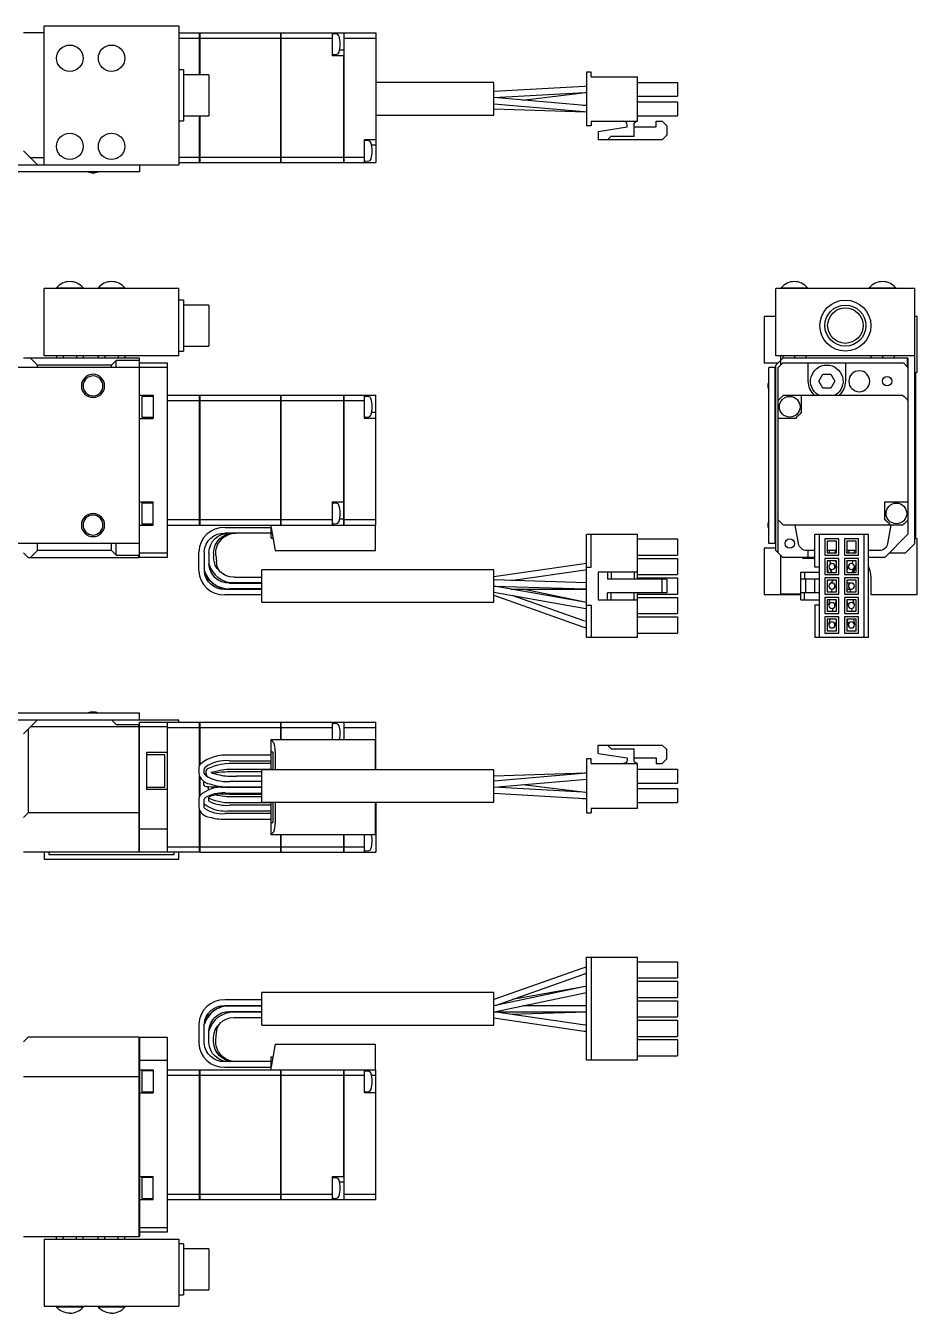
# Model space of a CAD drawing. Extents: x -2 to 507, y -8 to 288.
# Drawn here: x 314.9 to 507.1, y 10 to 287.6 of the extents above; entities that cross this region are included whole.
import ezdxf

# ---------------------------------------------------------------- set-up
doc = ezdxf.new("R2010")
doc.units = 0
doc.header["$LTSCALE"] = 0.5
doc.layers.add('MSM_CONTINUOUS', color=7, linetype='CONTINUOUS')

msp = doc.modelspace()

# ---------------------------------------------------------------- linework, layer by layer
at = {"layer": 'MSM_CONTINUOUS'}
for p, q in [((318.91, 286.12), (314.41, 286.12)), ((318.91, 257.62), (318.91, 287.62)), ((318.91, 287.62), (347.91, 287.62)), ((347.91, 287.62), (347.91, 257.62)), ((347.91, 286.12), (352.4, 286.12)), ((352.4, 277.05), (352.4, 286.12)), ((352.41, 286.12), (352.41, 277.05)), ((352.41, 286.12), (369.9, 286.12)), ((369.9, 258.12), (369.9, 286.12)), ((369.91, 286.11), (369.9, 286.11)), ((369.91, 286.12), (369.91, 258.12)), ((369.91, 286.12), (383.51, 286.12)), ((381.01, 281.12), (381.01, 286.12)), ((383.52, 286.12), (383.52, 258.12)), ((383.52, 286.12), (390.41, 286.12)), ((390.41, 286.12), (390.41, 258.12)), ((347.91, 284.97), (352.4, 284.97)), ((352.41, 284.97), (369.9, 284.97)), ((369.91, 284.96), (369.9, 284.96)), ((369.91, 284.97), (381.01, 284.97)), ((381.99, 285.79), (381.23, 285.85)), ((383.52, 284.97), (390.41, 284.97)), ((383.51, 281.12), (381.01, 281.12)), ((381.23, 281.39), (381.99, 281.46)), ((383.51, 282.37), (382.58, 282.37)), ((383.51, 258.12), (383.51, 281.12)), ((348.91, 278.12), (347.91, 278.12)), ((348.91, 278.12), (348.91, 267.12)), ((354.41, 277.05), (348.91, 277.05)), ((352.41, 277.19), (352.4, 277.17)), ((354.41, 277.05), (354.41, 268.2)), ((415.81, 275.35), (390.41, 275.35)), ((415.81, 268.35), (415.81, 275.35)), ((436.81, 277.62), (435.81, 277.62)), ((435.81, 277.62), (435.81, 266.02)), ((436.81, 276.62), (436.81, 277.62)), ((436.81, 276.62), (446.81, 276.62)), ((446.81, 267.02), (446.81, 276.62)), ((446.81, 275.42), (455.41, 275.42)), ((455.41, 275.42), (455.41, 272.42)), ((435.39, 274.55), (415.81, 273.42)), ((415.81, 272.12), (435.46, 273.25)), ((435.45, 270.4), (415.83, 272.12)), ((422.03, 271.58), (435.59, 273.24)), ((435.81, 274.57), (435.39, 274.55)), ((435.46, 273.25), (435.81, 273.26)), ((435.79, 273.26), (435.81, 273.26)), ((446.81, 272.42), (455.41, 272.42)), ((415.81, 270.82), (435.34, 269.11)), ((415.81, 269.73), (435.67, 269.07)), ((435.81, 270.39), (435.03, 270.44)), ((435.81, 270.38), (435.45, 270.4)), ((446.81, 271.22), (455.41, 271.22)), ((455.41, 271.22), (455.41, 268.22)), ((347.91, 267.12), (348.91, 267.12)), ((348.91, 268.2), (354.41, 268.2)), ((352.4, 258.12), (352.4, 268.2)), ((352.4, 267.42), (352.41, 267.4)), ((352.41, 268.2), (352.41, 258.12)), ((390.41, 268.35), (415.81, 268.35)), ((435.34, 269.11), (435.81, 269.08)), ((435.67, 269.07), (435.81, 269.07)), ((436.81, 267.02), (446.81, 267.02)), ((436.81, 267.02), (436.81, 266.02)), ((446.81, 268.22), (455.41, 268.22)), ((450.81, 265.82), (450.81, 267.02)), ((450.81, 267.02), (452.11, 267.02)), ((452.11, 267.02), (453.11, 266.02)), ((436.81, 266.02), (435.81, 266.02)), ((438.31, 264.82), (444.56, 265.82)), ((438.31, 264.82), (438.31, 263.02)), ((440.31, 263.02), (441.11, 263.82)), ((441.11, 263.82), (446.06, 263.82)), ((444.56, 265.82), (444.56, 266.27)), ((446.06, 263.82), (446.06, 266.27)), ((446.06, 265.82), (450.81, 265.82)), ((453.11, 264.02), (452.11, 263.02)), ((453.11, 266.02), (453.11, 264.02)), ((387.91, 263.12), (390.41, 263.12)), ((387.91, 258.12), (387.91, 263.12)), ((388.88, 262.79), (388.12, 262.85)), ((390.41, 261.87), (389.47, 261.87)), ((452.11, 263.02), (438.31, 263.02)), ((317.41, 257.62), (314.41, 260.62)), ((318.91, 259.12), (315.91, 259.12)), ((347.91, 259.28), (352.4, 259.28)), ((352.41, 259.28), (369.9, 259.28)), ((369.91, 259.28), (369.9, 259.28)), ((369.91, 259.28), (383.51, 259.28)), ((383.52, 259.28), (387.91, 259.28)), ((388.12, 258.39), (388.88, 258.46)), ((209.41, 257.62), (347.91, 257.62)), ((339.41, 256.12), (209.41, 256.12)), ((339.31, 257.62), (339.41, 257.52)), ((339.41, 257.52), (339.41, 256.12)), ((347.91, 258.12), (352.4, 258.12)), ((352.41, 258.12), (369.9, 258.12)), ((369.91, 258.13), (369.9, 258.13)), ((369.91, 258.12), (383.51, 258.12)), ((383.52, 258.12), (390.41, 258.12)), ((318.91, 216.46), (318.91, 230.96)), ((347.91, 230.96), (318.91, 230.96)), ((321.56, 231.12), (327.26, 231.12)), ((321.56, 231.12), (321.56, 230.96)), ((327.26, 230.96), (327.26, 231.12)), ((330.56, 231.12), (336.26, 231.12)), ((330.56, 231.12), (330.56, 230.96)), ((336.26, 230.96), (336.26, 231.12)), ((347.91, 216.46), (347.91, 230.96)), ((476.62, 216.46), (476.62, 230.96)), ((506.62, 230.96), (476.62, 230.96)), ((477.77, 231.12), (483.47, 231.12)), ((477.77, 231.12), (477.77, 230.96)), ((483.47, 230.96), (483.47, 231.12)), ((496.77, 231.12), (502.47, 231.12)), ((496.77, 231.12), (496.77, 230.96)), ((502.47, 230.96), (502.47, 231.12)), ((506.62, 175.96), (506.62, 230.96)), ((348.91, 228.46), (347.91, 228.46)), ((348.91, 228.46), (348.91, 217.46)), ((354.41, 227.39), (348.91, 227.39)), ((354.41, 227.39), (354.41, 218.54)), ((476.62, 224.96), (474.12, 224.96)), ((474.12, 224.96), (474.12, 214.96)), ((507.12, 224.96), (506.62, 224.96)), ((507.12, 212.96), (507.12, 224.96)), ((347.91, 217.46), (348.91, 217.46)), ((348.91, 218.54), (354.41, 218.54)), ((345.41, 213.96), (54.41, 213.96)), ((339.41, 215.96), (314.41, 215.96)), ((317.41, 214.46), (315.91, 215.96)), ((317.41, 213.96), (317.41, 214.46)), ((333.41, 214.46), (317.41, 214.46)), ((347.91, 216.46), (318.91, 216.46)), ((321.52, 216.46), (321.52, 215.96)), ((322.97, 216.46), (322.97, 215.96)), ((325.85, 216.46), (325.85, 215.96)), ((327.3, 216.46), (327.3, 215.96)), ((330.52, 216.46), (330.52, 215.96)), ((331.97, 216.46), (331.97, 215.96)), ((334.41, 215.46), (333.41, 214.46)), ((333.41, 213.96), (333.41, 214.46)), ((334.41, 213.96), (334.41, 215.46)), ((339.41, 215.46), (334.41, 215.46)), ((334.85, 216.46), (334.85, 215.96)), ((336.3, 216.46), (336.3, 215.96)), ((339.41, 172.96), (339.41, 215.96)), ((339.41, 214.96), (345.41, 214.96)), ((345.41, 214.96), (345.41, 172.96)), ((474.12, 214.96), (477.12, 214.96)), ((475.12, 175.96), (475.12, 213.96)), ((476.62, 213.96), (475.12, 213.96)), ((476.52, 175.96), (476.52, 213.96)), ((506.62, 216.46), (476.62, 216.46)), ((478.12, 215.96), (476.62, 214.46)), ((476.62, 174.46), (476.62, 214.46)), ((478.12, 214.96), (477.12, 213.96)), ((477.12, 206.85), (477.12, 213.96)), ((477.62, 216.46), (477.62, 214.46)), ((478.12, 216.46), (478.12, 215.96)), ((505.12, 215.96), (478.12, 215.96)), ((478.12, 214.96), (504.12, 214.96)), ((480.62, 216.46), (480.62, 215.96)), ((483.12, 216.46), (483.12, 215.96)), ((483.62, 210.96), (483.62, 214.96)), ((491.62, 214.96), (491.62, 210.96)), ((497.12, 216.46), (497.12, 215.96)), ((499.62, 216.46), (499.62, 215.96)), ((502.12, 216.46), (502.12, 215.96)), ((505.12, 213.96), (504.12, 214.96)), ((505.02, 214.06), (505.02, 215.96)), ((505.12, 215.96), (505.12, 206.85)), ((485.89, 210.96), (486.75, 212.46)), ((486.75, 212.46), (488.49, 212.46)), ((488.49, 212.46), (489.35, 210.96)), ((506.82, 212.96), (507.12, 212.96)), ((506.82, 176.96), (506.82, 212.96)), ((486.75, 209.46), (485.89, 210.96)), ((488.49, 209.46), (486.75, 209.46)), ((489.35, 210.96), (488.49, 209.46)), ((339.41, 207.96), (342.41, 207.96)), ((339.91, 207.71), (339.91, 203.21)), ((342.41, 207.71), (339.91, 207.71)), ((342.41, 207.96), (342.41, 202.96)), ((345.41, 207.96), (352.4, 207.96)), ((345.41, 206.81), (352.4, 206.81)), ((352.4, 179.96), (352.4, 207.96)), ((352.41, 207.96), (352.41, 179.96)), ((352.41, 207.96), (369.9, 207.96)), ((352.41, 206.81), (369.9, 206.81)), ((369.9, 179.96), (369.9, 207.96)), ((369.91, 207.95), (369.9, 207.95)), ((369.91, 206.8), (369.9, 206.8)), ((369.91, 207.96), (369.91, 179.96)), ((369.91, 207.96), (383.51, 207.96)), ((369.91, 206.81), (383.51, 206.81)), ((383.51, 179.96), (383.51, 207.96)), ((383.52, 207.96), (390.41, 207.96)), ((383.52, 207.96), (383.52, 179.96)), ((383.52, 206.81), (387.91, 206.81)), ((387.91, 202.96), (387.91, 207.96)), ((388.88, 207.63), (388.12, 207.69)), ((390.41, 179.96), (390.41, 207.96)), ((477.12, 181.12), (477.12, 206.81)), ((478.27, 207.96), (503.96, 207.96)), ((482.12, 207.96), (482.12, 204.21)), ((505.12, 206.81), (505.12, 181.12)), ((339.41, 202.96), (342.41, 202.96)), ((339.91, 203.21), (342.41, 203.21)), ((390.41, 202.96), (387.91, 202.96)), ((388.12, 203.23), (388.88, 203.3)), ((390.41, 204.21), (389.47, 204.21)), ((480.87, 202.96), (477.12, 202.96)), ((339.41, 184.96), (342.41, 184.96)), ((339.91, 184.71), (339.91, 180.21)), ((342.41, 184.71), (339.91, 184.71)), ((342.41, 179.96), (342.41, 184.96)), ((381.01, 184.96), (383.51, 184.96)), ((381.01, 179.96), (381.01, 184.96)), ((381.99, 184.63), (381.23, 184.69)), ((500.12, 184.96), (505.12, 184.96)), ((500.12, 181.21), (500.12, 184.96)), ((345.41, 181.12), (352.4, 181.12)), ((352.41, 181.12), (369.9, 181.12)), ((369.91, 181.11), (369.9, 181.11)), ((369.91, 181.12), (381.01, 181.12)), ((383.51, 181.21), (382.58, 181.21)), ((383.52, 181.12), (390.41, 181.12)), ((477.12, 173.96), (477.12, 181.07)), ((505.12, 181.07), (505.12, 177.96)), ((339.41, 179.96), (342.41, 179.96)), ((339.91, 180.21), (342.41, 180.21)), ((345.41, 179.96), (352.4, 179.96)), ((352.41, 179.96), (390.41, 179.96)), ((357.81, 179.41), (367.81, 179.41)), ((367.81, 178.21), (357.81, 178.21)), ((360.29, 178.21), (360.05, 178.21)), ((367.81, 177.16), (367.81, 179.96)), ((367.81, 179.36), (368.67, 174.46)), ((369.91, 179.97), (369.9, 179.97)), ((381.23, 180.23), (381.99, 180.3)), ((390.31, 174.46), (390.31, 179.96)), ((446.81, 177.91), (435.81, 177.91)), ((435.81, 155.71), (435.81, 177.91)), ((436.81, 170.91), (436.81, 177.91)), ((446.81, 168.31), (446.81, 177.91)), ((503.96, 179.96), (478.27, 179.96)), ((481.53, 175.95), (480.82, 179.96)), ((485.02, 170.91), (485.02, 177.91)), ((496.62, 177.91), (485.02, 177.91)), ((486.02, 155.71), (486.02, 177.91)), ((495.62, 177.91), (495.62, 155.71)), ((496.62, 155.71), (496.62, 177.91)), ((500.12, 172.96), (505.12, 177.96)), ((501.42, 179.96), (500.71, 175.95)), ((339.41, 175.96), (54.41, 175.96)), ((317.41, 174.46), (317.41, 175.96)), ((333.41, 174.46), (333.41, 175.96)), ((334.41, 173.46), (334.41, 175.96)), ((367.81, 177.16), (368.2, 177.16)), ((446.81, 176.96), (455.41, 176.96)), ((455.41, 176.96), (455.41, 173.46)), ((476.62, 174.96), (474.12, 174.96)), ((474.12, 174.96), (474.12, 164.96)), ((476.62, 175.96), (475.12, 175.96)), ((487.22, 176.96), (487.22, 173.46)), ((490.22, 176.96), (487.22, 176.96)), ((489.72, 176.46), (487.72, 176.46)), ((487.72, 176.46), (487.72, 173.96)), ((489.72, 173.96), (489.72, 176.46)), ((490.22, 173.46), (490.22, 176.96)), ((494.42, 176.96), (491.42, 176.96)), ((491.42, 176.96), (491.42, 173.46)), ((493.92, 176.46), (491.92, 176.46)), ((491.92, 176.46), (491.92, 173.96)), ((493.92, 173.96), (493.92, 176.46)), ((494.42, 173.46), (494.42, 176.96)), ((504.62, 173.96), (506.62, 175.96)), ((507.12, 176.96), (506.82, 176.96)), ((507.12, 164.96), (507.12, 176.96)), ((314.41, 173.96), (315.41, 172.96)), ((315.41, 172.96), (339.31, 172.96)), ((315.91, 172.96), (317.41, 174.46)), ((333.41, 174.46), (317.41, 174.46)), ((333.41, 174.46), (334.41, 173.46)), ((334.41, 173.46), (339.32, 173.46)), ((339.41, 173.06), (339.31, 172.96)), ((339.41, 173.59), (339.32, 173.46)), ((339.32, 172.97), (339.32, 173.46)), ((339.41, 173.96), (345.41, 173.96)), ((345.41, 172.96), (339.41, 172.96)), ((352.21, 170.11), (352.21, 174.21)), ((353.41, 174.21), (353.41, 170.11)), ((354.41, 174.05), (354.41, 171.57)), ((355.41, 173.9), (355.41, 173.02)), ((355.88, 173.45), (356.01, 172.06)), ((368.67, 174.46), (390.31, 174.46)), ((446.81, 173.46), (455.41, 173.46)), ((446.81, 172.76), (455.41, 172.76)), ((455.41, 172.76), (455.41, 169.26)), ((476.62, 174.46), (478.12, 172.96)), ((477.62, 173.46), (477.62, 165.16)), ((485.02, 172.96), (478.12, 172.96)), ((482.42, 172.76), (482.42, 172.96)), ((485.02, 172.76), (482.42, 172.76)), ((485.02, 174.46), (483.3, 174.46)), ((483.62, 172.96), (483.62, 174.46)), ((487.22, 173.46), (490.22, 173.46)), ((487.22, 172.76), (487.22, 169.26)), ((490.22, 172.76), (487.22, 172.76)), ((489.72, 174.46), (487.72, 174.46)), ((487.72, 173.96), (489.72, 173.96)), ((489.72, 172.26), (487.72, 172.26)), ((487.72, 172.26), (487.72, 169.76)), ((488.22, 173.96), (488.18, 174.46)), ((488.42, 171.59), (488.37, 172.26)), ((489.39, 174.46), (489.43, 173.96)), ((489.57, 172.26), (489.71, 170.63)), ((489.72, 174.09), (489.71, 174.46)), ((489.72, 169.76), (489.72, 172.26)), ((490.22, 169.26), (490.22, 172.76)), ((491.42, 173.46), (494.42, 173.46)), ((494.42, 172.76), (491.42, 172.76)), ((491.42, 172.76), (491.42, 169.26)), ((493.92, 174.46), (491.92, 174.46)), ((491.92, 173.96), (492, 174.46)), ((491.92, 173.96), (493.92, 173.96)), ((493.92, 172.26), (491.92, 172.26)), ((491.92, 172.26), (491.92, 169.76)), ((491.92, 172.07), (491.95, 172.26)), ((492.37, 174.46), (492.28, 173.96)), ((493.18, 172.26), (493.06, 171.65)), ((493.6, 174.46), (493.5, 173.96)), ((493.92, 169.76), (493.92, 172.26)), ((494.42, 169.26), (494.42, 172.76)), ((498.94, 174.46), (496.62, 174.46)), ((500.12, 172.96), (496.62, 172.96)), ((501.12, 173.96), (504.62, 173.96)), ((353.42, 170.12), (353.41, 170.15)), ((365.81, 163.31), (365.81, 170.31)), ((415.81, 170.31), (365.81, 170.31)), ((435.33, 171.6), (415.81, 168.77)), ((415.81, 163.31), (415.81, 170.31)), ((419.51, 167.99), (435.49, 170.31)), ((435.81, 171.65), (435.3, 171.59)), ((435.49, 170.31), (435.81, 170.34)), ((435.81, 170.91), (436.81, 170.91)), ((438.31, 169.81), (438.31, 163.81)), ((446.81, 169.81), (438.31, 169.81)), ((440.31, 169.81), (440.31, 168.31)), ((441.11, 169.81), (441.11, 168.31)), ((446.06, 169.81), (446.06, 168.31)), ((482.02, 169.81), (486.02, 169.81)), ((482.02, 163.81), (482.02, 169.81)), ((482.82, 169.81), (482.82, 168.31)), ((486.02, 170.91), (485.02, 170.91)), ((487.97, 169.76), (487.72, 170.94)), ((487.94, 169.94), (487.72, 170.45)), ((487.72, 169.76), (489.72, 169.76)), ((488.16, 170.68), (488.71, 169.76)), ((488.58, 169.76), (488.56, 170.02)), ((489.72, 170.61), (489.27, 171.35)), ((492.31, 171.25), (491.92, 170.25)), ((491.92, 169.76), (493.92, 169.76)), ((493.12, 169.76), (493.52, 170.77)), ((493.92, 171.54), (493.35, 169.76)), ((358.1, 167.57), (358.07, 167.57)), ((358.07, 167.57), (358.1, 167.56)), ((358.81, 167.51), (358.1, 167.57)), ((358.1, 167.56), (359.31, 167.41)), ((365.81, 167.51), (358.81, 167.51)), ((358.81, 167.41), (365.81, 167.41)), ((359.81, 168.71), (365.81, 168.71)), ((435.71, 167.47), (415.81, 168.11)), ((415.81, 166.81), (435.67, 166.17)), ((435.48, 163.33), (415.88, 166.81)), ((435.81, 167.46), (435.71, 167.47)), ((453.11, 168.31), (440.31, 168.31)), ((446.81, 169.26), (455.41, 169.26)), ((446.81, 168.56), (455.41, 168.56)), ((452.11, 165.31), (452.11, 168.31)), ((453.11, 168.31), (453.11, 165.31)), ((455.41, 168.56), (455.41, 165.06)), ((486.02, 168.31), (482.02, 168.31)), ((483.02, 168.31), (483.02, 165.31)), ((485.02, 165.31), (485.02, 168.31)), ((487.22, 169.26), (490.22, 169.26)), ((487.22, 168.56), (487.22, 165.06)), ((490.22, 168.56), (487.22, 168.56)), ((489.72, 168.06), (487.72, 168.06)), ((487.72, 168.06), (487.72, 165.56)), ((488.98, 167.99), (488.26, 167.28)), ((489.18, 166.35), (489.72, 166.89)), ((489.72, 165.56), (489.72, 168.06)), ((490.22, 165.06), (490.22, 168.56)), ((491.42, 169.26), (494.42, 169.26)), ((491.42, 168.56), (491.42, 165.06)), ((494.42, 168.56), (491.42, 168.56)), ((491.92, 168.06), (491.92, 165.56)), ((493.92, 168.06), (491.92, 168.06)), ((492.92, 167.46), (491.92, 167.46)), ((493.92, 165.56), (493.92, 168.06)), ((494.42, 165.06), (494.42, 168.56)), ((497.12, 168.86), (497.12, 164.96)), ((357.81, 166.11), (365.81, 166.11)), ((365.81, 164.91), (357.81, 164.91)), ((365.81, 166.21), (358.81, 166.21)), ((415.81, 165.5), (435.25, 162.05)), ((415.81, 164.82), (434.77, 158.09)), ((419.53, 166.16), (435.81, 166.16)), ((435.21, 159.32), (419.75, 164.8)), ((435.42, 163.36), (422.07, 166.16)), ((435.67, 166.17), (435.81, 166.16)), ((438.31, 163.81), (446.81, 163.81)), ((440.31, 163.81), (440.31, 165.31)), ((453.11, 165.31), (440.31, 165.31)), ((441.11, 163.81), (441.11, 165.31)), ((446.06, 163.81), (446.06, 165.31)), ((446.81, 155.71), (446.81, 165.31)), ((446.81, 165.06), (455.41, 165.06)), ((446.81, 164.36), (455.41, 164.36)), ((455.41, 164.36), (455.41, 160.86)), ((474.12, 164.96), (482.02, 164.96)), ((477.62, 165.16), (482.02, 165.16)), ((486.02, 165.31), (482.02, 165.31)), ((482.02, 163.81), (486.02, 163.81)), ((482.82, 163.81), (482.82, 165.31)), ((487.22, 165.06), (490.22, 165.06)), ((487.22, 164.36), (487.22, 160.86)), ((490.22, 164.36), (487.22, 164.36)), ((487.72, 165.56), (489.72, 165.56)), ((489.72, 163.86), (487.72, 163.86)), ((487.72, 163.86), (487.72, 161.36)), ((488.08, 162.73), (488.29, 163.86)), ((488.71, 166.16), (488.6, 165.56)), ((489.61, 163.86), (489.36, 162.49)), ((489.72, 161.36), (489.72, 163.86)), ((490.22, 160.86), (490.22, 164.36)), ((491.42, 165.06), (494.42, 165.06)), ((491.42, 164.36), (491.42, 160.86)), ((494.42, 164.36), (491.42, 164.36)), ((491.92, 166.16), (492.92, 166.16)), ((491.92, 165.56), (493.92, 165.56)), ((493.92, 163.86), (491.92, 163.86)), ((491.92, 163.86), (491.92, 161.36)), ((492.29, 162.44), (491.92, 163.8)), ((492.78, 165.56), (492.62, 166.16)), ((493.25, 163.86), (493.54, 162.78)), ((493.92, 161.36), (493.92, 163.86)), ((494.42, 160.86), (494.42, 164.36)), ((497.12, 164.96), (507.12, 164.96)), ((365.81, 163.31), (415.81, 163.31)), ((435.25, 162.05), (435.81, 161.98)), ((435.81, 163.29), (435.42, 163.36)), ((435.81, 163.28), (435.48, 163.33)), ((435.81, 162.71), (436.81, 162.71)), ((436.81, 162.71), (436.81, 155.71)), ((485.02, 162.71), (485.02, 155.71)), ((486.02, 162.71), (485.02, 162.71)), ((487.72, 161.36), (489.72, 161.36)), ((488.93, 162), (488.78, 161.36)), ((491.92, 161.36), (493.92, 161.36)), ((493.1, 161.36), (493, 161.97)), ((435.81, 159.15), (435.19, 159.32)), ((446.81, 160.86), (455.41, 160.86)), ((446.81, 160.16), (455.41, 160.16)), ((455.41, 160.16), (455.41, 156.66)), ((487.22, 160.86), (490.22, 160.86)), ((490.22, 160.16), (487.22, 160.16)), ((487.22, 160.16), (487.22, 156.66)), ((487.72, 159.66), (487.72, 157.16)), ((489.72, 159.66), (487.72, 159.66)), ((488.09, 158.57), (488.36, 159.66)), ((489.7, 159.66), (489.35, 158.26)), ((489.72, 157.16), (489.72, 159.66)), ((490.22, 156.66), (490.22, 160.16)), ((491.42, 160.86), (494.42, 160.86)), ((494.42, 160.16), (491.42, 160.16)), ((491.42, 160.16), (491.42, 156.66)), ((493.92, 159.66), (491.92, 159.66)), ((491.92, 159.66), (491.92, 157.16)), ((492.28, 158.31), (492.06, 159.66)), ((493.37, 159.66), (493.56, 158.52)), ((493.92, 157.16), (493.92, 159.66)), ((494.42, 156.66), (494.42, 160.16)), ((434.76, 158.09), (435.81, 157.83)), ((434.77, 158.09), (435.81, 157.83)), ((446.81, 155.71), (435.81, 155.71)), ((446.81, 156.66), (455.41, 156.66)), ((496.62, 155.71), (485.02, 155.71)), ((487.22, 156.66), (490.22, 156.66)), ((487.72, 157.16), (489.72, 157.16)), ((491.42, 156.66), (494.42, 156.66)), ((491.92, 157.16), (493.92, 157.16)), ((339.41, 139.43), (209.41, 139.43)), ((339.41, 138.03), (339.41, 139.43)), ((209.41, 137.93), (347.91, 137.93)), ((314.41, 134.93), (317.41, 137.93)), ((339.31, 136.43), (315.91, 136.43)), ((333.41, 137.93), (334.41, 136.93)), ((334.41, 136.93), (339.41, 136.93)), ((339.31, 137.93), (339.41, 138.03)), ((339.32, 136.44), (339.31, 136.43)), ((339.31, 136.43), (339.31, 117.93)), ((339.32, 136.44), (339.32, 136.93)), ((339.32, 136.44), (339.41, 136.4)), ((339.41, 137.43), (352.4, 137.43)), ((339.41, 109.43), (339.41, 137.43)), ((345.41, 136.43), (339.41, 136.43)), ((345.41, 137.43), (345.41, 109.43)), ((345.41, 136.27), (352.4, 136.27)), ((347.91, 137.43), (347.91, 137.93)), ((352.4, 128.14), (352.4, 137.43)), ((352.41, 137.43), (369.9, 137.43)), ((352.41, 137.43), (352.41, 128.16)), ((352.41, 136.27), (369.9, 136.27)), ((369.9, 133.73), (369.9, 137.43)), ((369.91, 137.42), (369.9, 137.42)), ((369.91, 136.28), (369.9, 136.28)), ((369.91, 137.43), (369.91, 133.73)), ((369.91, 137.43), (383.51, 137.43)), ((369.91, 136.27), (381.01, 136.27)), ((381.01, 133.73), (381.01, 137.43)), ((381.99, 137.09), (381.23, 137.16)), ((383.52, 137.43), (383.52, 133.73)), ((383.52, 137.43), (390.41, 137.43)), ((383.52, 136.27), (390.41, 136.27)), ((390.41, 127.2), (390.41, 137.43)), ((315.41, 135.93), (315.41, 117.93)), ((367.81, 133.73), (390.31, 133.73)), ((367.81, 127.2), (367.81, 133.73)), ((367.81, 133.62), (368.41, 133.02)), ((390.31, 127.2), (390.31, 133.73)), ((340.91, 130.93), (340.91, 122.93)), ((345.41, 130.93), (340.91, 130.93)), ((367.81, 131.03), (368.2, 131.03)), ((368.2, 131.03), (368.2, 127.2)), ((368.67, 131.25), (368.67, 127.2)), ((438.31, 132.53), (452.11, 132.53)), ((438.31, 130.73), (438.31, 132.53)), ((438.31, 130.73), (444.56, 129.73)), ((440.31, 132.53), (441.11, 131.73)), ((441.11, 131.73), (446.06, 131.73)), ((446.06, 129.28), (446.06, 131.73)), ((453.11, 131.53), (452.11, 132.53)), ((453.11, 129.53), (453.11, 131.53)), ((344.91, 130.43), (340.91, 130.43)), ((344.91, 123.43), (344.91, 130.43)), ((367.81, 130.33), (358.81, 130.33)), ((358.81, 129.13), (367.81, 129.13)), ((367.81, 128.53), (360.29, 128.53)), ((436.81, 129.53), (435.81, 129.53)), ((435.81, 129.53), (435.81, 117.93)), ((436.81, 128.53), (436.81, 129.53)), ((436.81, 128.53), (446.81, 128.53)), ((444.56, 129.73), (444.56, 129.28)), ((446.06, 129.73), (450.81, 129.73)), ((446.81, 118.93), (446.81, 128.53)), ((450.81, 129.73), (450.81, 128.53)), ((450.81, 128.53), (452.11, 128.53)), ((452.11, 128.53), (453.11, 129.53)), ((352.21, 127.38), (352.21, 126.43)), ((352.4, 121.53), (352.4, 125.78)), ((352.41, 125.75), (352.41, 121.55)), ((353.41, 126.41), (353.41, 127.38)), ((353.73, 126.39), (353.74, 126.35)), ((353.74, 126.35), (353.82, 126.15)), ((354.93, 126.6), (354.87, 126.76)), ((365.81, 126.73), (360.27, 126.73)), ((360.29, 127.33), (367.81, 127.33)), ((360.39, 125.78), (360.35, 125.78)), ((365.81, 125.78), (360.36, 125.78)), ((365.81, 120.2), (365.81, 127.2)), ((415.81, 127.2), (365.81, 127.2)), ((415.81, 120.2), (415.81, 127.2)), ((435.67, 126.48), (415.81, 125.83)), ((434.92, 126.41), (415.81, 124.73)), ((415.83, 123.43), (435.03, 125.11)), ((435.81, 126.46), (434.92, 126.41)), ((435.03, 125.11), (435.81, 125.16)), ((435.81, 126.48), (435.35, 126.47)), ((435.81, 126.48), (435.67, 126.48)), ((446.81, 127.33), (455.41, 127.33)), ((455.41, 127.33), (455.41, 124.33)), ((340.91, 123.43), (344.91, 123.43)), ((345.41, 122.93), (340.91, 122.93)), ((353.24, 124.42), (353.21, 124.22)), ((353.37, 124.6), (353.24, 124.42)), ((354.21, 123.56), (354.21, 123.51)), ((354.21, 123.51), (354.21, 123.1)), ((354.21, 123.1), (354.21, 123.07)), ((354.21, 123.07), (354.26, 122.84)), ((365.81, 123.38), (357.81, 123.38)), ((357.81, 122.18), (365.81, 122.18)), ((365.81, 124.68), (358.81, 124.68)), ((358.81, 123.48), (365.81, 123.48)), ((435.03, 122.33), (415.81, 123.43)), ((435.59, 122.31), (422.03, 123.97)), ((435.81, 122.29), (435.03, 122.33)), ((446.81, 124.33), (455.41, 124.33)), ((446.81, 123.13), (455.41, 123.13)), ((455.41, 123.13), (455.41, 120.13)), ((352.21, 120.82), (352.21, 119.08)), ((353.41, 119.08), (353.41, 120.82)), ((354.41, 120.48), (354.41, 121.22)), ((356.75, 122), (358.81, 121.93)), ((358.81, 121.93), (365.81, 121.93)), ((367.81, 119.53), (358.81, 119.53)), ((365.81, 121.33), (359.81, 121.33)), ((359.81, 120.13), (367.81, 120.13)), ((365.81, 120.2), (415.81, 120.2)), ((367.81, 113.13), (367.81, 120.2)), ((368.2, 120.2), (368.2, 115.83)), ((368.67, 120.2), (368.67, 115.61)), ((390.31, 113.13), (390.31, 120.2)), ((390.41, 120.2), (390.41, 109.43)), ((415.81, 122.13), (435.39, 121)), ((434.95, 121.03), (435.81, 120.99)), ((435.25, 121.01), (435.81, 120.99)), ((435.39, 121), (435.81, 120.99)), ((446.81, 120.13), (455.41, 120.13)), ((314.41, 116.93), (315.41, 117.93)), ((339.31, 117.93), (315.41, 117.93)), ((339.31, 117.93), (339.32, 117.92)), ((339.32, 117.92), (339.41, 117.96)), ((339.32, 117.92), (339.32, 109.44)), ((352.4, 109.43), (352.4, 118.48)), ((352.41, 118.46), (352.41, 109.43)), ((367.81, 117.73), (357.81, 117.73)), ((358.81, 118.33), (367.81, 118.33)), ((435.81, 117.93), (436.81, 117.93)), ((436.81, 118.93), (436.81, 117.93)), ((436.81, 118.93), (446.81, 118.93)), ((339.41, 114.43), (345.41, 114.43)), ((357.81, 116.53), (367.81, 116.53)), ((367.81, 115.83), (368.2, 115.83)), ((368.41, 113.84), (367.81, 113.24)), ((390.31, 113.13), (367.81, 113.13)), ((369.9, 109.43), (369.9, 113.13)), ((369.91, 113.13), (369.91, 109.43)), ((383.51, 109.43), (383.51, 113.13)), ((383.52, 113.13), (383.52, 109.43)), ((387.91, 109.43), (387.91, 113.13)), ((390.31, 113.18), (390.41, 113.18)), ((339.31, 109.43), (314.41, 109.43)), ((318.91, 109.43), (318.91, 107.93)), ((319.91, 109.43), (319.91, 108.93)), ((319.91, 108.93), (346.91, 108.93)), ((339.32, 109.44), (339.31, 109.43)), ((339.41, 109.53), (339.32, 109.44)), ((352.4, 109.43), (339.41, 109.43)), ((345.41, 110.58), (352.4, 110.58)), ((346.91, 108.93), (346.91, 109.43)), ((347.91, 107.93), (347.91, 109.43)), ((352.41, 110.58), (369.9, 110.58)), ((352.41, 109.43), (369.9, 109.43)), ((369.91, 110.59), (369.9, 110.59)), ((369.91, 109.44), (369.9, 109.44)), ((369.91, 110.58), (383.51, 110.58)), ((369.91, 109.43), (383.51, 109.43)), ((383.52, 110.58), (387.91, 110.58)), ((383.52, 109.43), (390.41, 109.43)), ((388.12, 109.7), (388.88, 109.77)), ((318.91, 107.93), (347.91, 107.93)), ((435.81, 64.55), (435.81, 86.75)), ((435.81, 86.75), (446.81, 86.75)), ((436.81, 86.75), (436.81, 64.55)), ((446.81, 64.55), (446.81, 86.75)), ((434.77, 84.37), (415.81, 77.64)), ((435.81, 84.63), (434.77, 84.37)), ((435.19, 83.14), (435.81, 83.31)), ((435.21, 83.15), (435.81, 83.31)), ((446.81, 85.8), (455.41, 85.8)), ((455.41, 85.8), (455.41, 82.3)), ((416.18, 76.39), (435.21, 83.15)), ((446.81, 82.3), (455.41, 82.3)), ((446.81, 81.6), (455.41, 81.6)), ((455.41, 81.6), (455.41, 78.1)), ((365.81, 72.15), (365.81, 79.15)), ((415.81, 79.15), (365.81, 79.15)), ((435.15, 80.38), (415.81, 76.31)), ((415.81, 72.15), (415.81, 79.15)), ((415.87, 75), (435.42, 79.1)), ((435.25, 80.41), (419.75, 77.66)), ((435.81, 80.48), (435.15, 80.38)), ((435.81, 80.48), (435.25, 80.41)), ((435.42, 79.1), (435.81, 79.17)), ((446.81, 78.1), (455.41, 78.1)), ((365.81, 77.55), (357.81, 77.55)), ((357.81, 76.35), (365.81, 76.35)), ((358.1, 74.9), (359.31, 75.05)), ((365.81, 76.25), (358.81, 76.25)), ((358.81, 75.05), (365.81, 75.05)), ((435.52, 72.15), (415.81, 75.01)), ((415.88, 75), (435.81, 75)), ((419.51, 74.47), (435.71, 75)), ((435.81, 76.3), (422.07, 76.3)), ((446.81, 77.4), (455.41, 77.4)), ((455.41, 77.4), (455.41, 73.9)), ((352.21, 72.35), (352.21, 68.25)), ((353.41, 68.25), (353.41, 72.35)), ((353.42, 72.35), (353.41, 72.31)), ((358.1, 74.9), (358.07, 74.89)), ((358.07, 74.89), (358.1, 74.9)), ((358.81, 74.95), (358.1, 74.9)), ((365.81, 74.95), (358.81, 74.95)), ((359.81, 73.75), (365.81, 73.75)), ((415.81, 73.69), (435.33, 70.86)), ((446.81, 73.9), (455.41, 73.9)), ((446.81, 73.2), (455.41, 73.2)), ((455.41, 73.2), (455.41, 69.7)), ((314.41, 68.5), (315.41, 69.5)), ((339.31, 69.5), (315.41, 69.5)), ((339.31, 69.5), (339.32, 69.49)), ((339.32, 69.49), (339.32, 61.01)), ((339.32, 69.49), (339.41, 69.4)), ((339.41, 69.5), (339.41, 26.5)), ((339.41, 69.5), (345.41, 69.5)), ((345.41, 69.5), (345.41, 27.5)), ((354.41, 68.41), (354.41, 70.89)), ((355.41, 68.56), (355.41, 69.44)), ((355.88, 69.02), (356.01, 70.4)), ((365.81, 72.15), (415.81, 72.15)), ((435.33, 70.86), (435.81, 70.81)), ((435.81, 72.12), (435.49, 72.15)), ((435.81, 72.12), (435.52, 72.15)), ((446.81, 69.7), (455.41, 69.7)), ((368.67, 68), (367.81, 63.1)), ((368.67, 68), (390.31, 68)), ((390.31, 62.5), (390.31, 68)), ((446.81, 69), (455.41, 69)), ((455.41, 69), (455.41, 65.5)), ((345.41, 64.5), (339.41, 64.5)), ((367.81, 64.25), (357.81, 64.25)), ((360.29, 64.25), (360.05, 64.26)), ((367.81, 62.5), (367.81, 65.3)), ((367.81, 65.3), (368.2, 65.3)), ((446.81, 64.55), (435.81, 64.55)), ((446.81, 65.5), (455.41, 65.5)), ((339.41, 62.5), (342.41, 62.5)), ((339.91, 62.25), (339.91, 57.75)), ((342.41, 62.25), (339.91, 62.25)), ((342.41, 62.5), (342.41, 57.5)), ((345.41, 62.5), (352.4, 62.5)), ((345.41, 61.35), (352.4, 61.35)), ((352.4, 34.5), (352.4, 62.5)), ((352.41, 62.5), (383.51, 62.5)), ((352.41, 62.5), (352.41, 34.5)), ((352.41, 61.35), (369.9, 61.35)), ((357.81, 63.05), (367.81, 63.05)), ((369.9, 34.5), (369.9, 62.5)), ((369.91, 62.49), (369.9, 62.49)), ((369.91, 61.34), (369.9, 61.34)), ((369.91, 62.5), (369.91, 34.5)), ((369.91, 61.35), (383.51, 61.35)), ((383.51, 39.5), (383.51, 62.5)), ((383.52, 62.5), (390.41, 62.5)), ((383.52, 62.5), (383.52, 34.5)), ((383.52, 61.35), (387.91, 61.35)), ((387.91, 57.5), (387.91, 62.5)), ((388.88, 62.16), (388.12, 62.23)), ((390.41, 61.25), (389.47, 61.25)), ((390.41, 34.5), (390.41, 62.5)), ((339.31, 61), (314.41, 61)), ((339.32, 61.01), (339.31, 61)), ((339.31, 61), (339.31, 26.5)), ((339.41, 60.97), (339.32, 61.01)), ((339.41, 57.5), (342.41, 57.5)), ((339.91, 57.75), (342.41, 57.75)), ((390.41, 57.5), (387.91, 57.5)), ((388.12, 57.77), (388.88, 57.84)), ((339.41, 39.5), (342.41, 39.5)), ((339.91, 39.25), (339.91, 34.75)), ((342.41, 39.25), (339.91, 39.25)), ((342.41, 34.5), (342.41, 39.5)), ((381.01, 39.5), (383.51, 39.5)), ((381.01, 34.5), (381.01, 39.5)), ((381.99, 39.16), (381.23, 39.23)), ((383.51, 38.25), (382.58, 38.25)), ((383.51, 38.25), (383.51, 34.5)), ((339.41, 34.5), (342.41, 34.5)), ((339.91, 34.75), (342.41, 34.75)), ((345.41, 35.65), (352.4, 35.65)), ((345.41, 34.5), (352.4, 34.5)), ((352.41, 35.65), (369.9, 35.65)), ((352.41, 34.5), (369.9, 34.5)), ((369.91, 35.66), (369.9, 35.66)), ((369.91, 34.51), (369.9, 34.51)), ((369.91, 35.65), (381.01, 35.65)), ((369.91, 34.5), (383.51, 34.5)), ((381.23, 34.77), (381.99, 34.84)), ((383.52, 35.65), (390.41, 35.65)), ((383.52, 34.5), (390.41, 34.5)), ((339.41, 28.5), (345.41, 28.5)), ((339.41, 26.5), (314.41, 26.5)), ((318.91, 26), (318.91, 11.5)), ((318.91, 26), (347.91, 26)), ((321.52, 26), (321.52, 26.5)), ((322.97, 26), (322.97, 26.5)), ((325.85, 26), (325.85, 26.5)), ((327.3, 26), (327.3, 26.5)), ((330.52, 26), (330.52, 26.5)), ((331.97, 26), (331.97, 26.5)), ((334.85, 26), (334.85, 26.5)), ((336.3, 26), (336.3, 26.5)), ((345.41, 27.5), (339.41, 27.5)), ((347.91, 26), (347.91, 11.5)), ((348.91, 25), (347.91, 25)), ((348.91, 25), (348.91, 14)), ((354.41, 23.92), (348.91, 23.92)), ((354.41, 23.92), (354.41, 15.07)), ((347.91, 14), (348.91, 14)), ((348.91, 15.07), (354.41, 15.07)), ((318.91, 11.5), (347.91, 11.5)), ((321.56, 11.5), (321.56, 11.34)), ((327.26, 11.34), (321.56, 11.34)), ((327.26, 11.34), (327.26, 11.5)), ((330.56, 11.5), (330.56, 11.34)), ((336.26, 11.34), (330.56, 11.34)), ((336.26, 11.34), (336.26, 11.5))]:
    msp.add_line(p, q, dxfattribs=at)
for centre, radius in [((324.41, 280.62), 2.85), ((333.41, 280.62), 2.85), ((324.41, 261.62), 2.85), ((333.41, 261.62), 2.85), ((491.62, 222.96), 5.5), ((491.62, 222.96), 4.42), ((491.62, 222.96), 3.82), ((500.62, 210.96), 1.01), ((479.62, 205.46), 2.23), ((502.62, 182.46), 2.23), ((479.62, 175.96), 1.01)]:
    msp.add_circle(centre, radius, dxfattribs=at)
at = {"layer": 'MSM_CONTINUOUS', "extrusion": (0, 0, -1)}
for centre, radius in [((-329.41, 209.96), 2.5), ((-329.41, 209.96), 2.15), ((-494.62, 210.96), 2.25), ((-329.41, 179.96), 2.5), ((-329.41, 179.96), 2.15), ((-488.72, 171.01), 0.65), ((-492.92, 171.01), 0.65), ((-488.72, 166.81), 0.65), ((-492.92, 166.81), 0.65), ((-488.72, 162.61), 0.65), ((-492.92, 162.61), 0.65), ((-488.72, 158.41), 0.65), ((-492.92, 158.41), 0.65)]:
    msp.add_circle(centre, radius, dxfattribs=at)
at = {"layer": 'MSM_CONTINUOUS'}
for centre, radius, start, end in [((381.21, 285.65), 0.2, 85, 180), ((381.95, 285.29), 0.5, 17.6292, 85), ((376.71, 283.62), 6, 342.3708, 17.6292), ((381.21, 281.59), 0.2, 180, 275), ((381.95, 281.96), 0.5, 275, 342.3708), ((443.81, 266.27), 0.75, 0, 90), ((388.1, 262.65), 0.2, 85, 161.8051), ((388.84, 262.29), 0.5, 17.6292, 85), ((383.6, 260.62), 6, 342.3708, 17.6292), ((388.1, 258.59), 0.2, 198.1949, 275), ((388.84, 258.96), 0.5, 275, 342.3708), ((329.4, 258.92), 3, 248.96, 270), ((329.42, 258.92), 3, 270, 291.04), ((324.41, 228.76), 3.7, 89.9943, 140.3692), ((324.41, 228.76), 3.7, 39.6308, 90), ((333.41, 228.76), 3.7, 89.9943, 140.3692), ((333.41, 228.76), 3.7, 39.6308, 90), ((480.62, 228.76), 3.7, 90, 140.3692), ((480.62, 228.76), 3.7, 39.6308, 90), ((499.62, 228.76), 3.7, 90, 140.3692), ((499.62, 228.76), 3.7, 39.6308, 90), ((477.92, 209.97), 3, 159.0034, 180.1444), ((477.92, 209.95), 3, 180, 201.04), ((388.1, 207.49), 0.2, 85, 161.8051), ((388.84, 207.13), 0.5, 17.6292, 85), ((383.6, 205.46), 6, 342.3708, 17.6292), ((388.1, 203.43), 0.2, 198.1949, 275), ((388.84, 203.8), 0.5, 275, 342.3708), ((381.21, 184.49), 0.2, 85, 180), ((381.95, 184.13), 0.5, 17.6292, 85), ((376.71, 182.46), 6, 342.3708, 17.6292), ((381.95, 180.8), 0.5, 275, 342.3708), ((477.92, 179.97), 3, 159.0034, 180.1444), ((357.62, 174), 5.41, 87.9657, 177.8137), ((381.21, 180.43), 0.2, 180, 275), ((477.92, 179.95), 3, 180, 201.04), ((357.61, 170.31), 5.41, 182.1273, 272.0933), ((358.73, 171.78), 5.57, 197.3809, 270.7723), ((359.78, 173.1), 5.59, 195.9654, 270.2921), ((492.12, 168.86), 5, 0, 25.8857), ((329.4, 136.63), 3, 90, 111.04), ((329.42, 136.63), 3, 68.96, 90), ((381.21, 136.96), 0.2, 85, 180), ((381.95, 136.59), 0.5, 17.6292, 85), ((376.71, 134.93), 6, 348.463, 17.6291), ((364.17, 131.49), 4.51, 356.9565, 19.8759), ((353.93, 127.35), 1.72, 139.0024, 178.8954), ((358.05, 121.62), 8.74, 85.0197, 128.3235), ((354.03, 127.31), 0.622, 138.9031, 173.0608), ((358.06, 121.44), 7.72, 84.4381, 125.6687), ((359.37, 115.83), 12.73, 85.8454, 114.6186), ((354.92, 126.87), 2.75, 189.2724, 261.0568), ((354.27, 126.62), 0.889, 193.8661, 231.118), ((354.68, 126.64), 0.978, 128.7039, 194.8652), ((358.23, 133.31), 8.65, 238.5524, 273.8561), ((354.94, 126.6), 1.21, 201.8456, 229.7784), ((355.46, 127.26), 0.846, 231.4689, 266.9127), ((359.53, 99.87), 26.87, 88.4238, 98.8516), ((359.63, 139.53), 13.77, 252.1759, 267.1972), ((359.63, 139.53), 13.77, 272.9984, 272.9996), ((356.96, 117), 6.43, 82.4193, 135.037), ((353.83, 124.2), 0.622, 178.1145, 264.9417), ((357.33, 115.07), 7.13, 86.1621, 121.44), ((357.53, 193.46), 69.98, 266.9256, 270.5083), ((358.62, 136.41), 12.93, 251.4264, 270.8555), ((359.52, 108.13), 14.15, 96.6571, 110.3054), ((353.66, 120.81), 1.45, 149.5973, 179.5942), ((353.88, 120.75), 0.476, 123.7324, 171.3862), ((357.87, 125.53), 7.25, 231.9863, 263.6299), ((354.95, 120.81), 0.679, 120.1743, 142.5013), ((354.64, 121.28), 0.266, 210.6087, 235.589), ((355.33, 121.32), 1.25, 222.2163, 230.9064), ((358.97, 131.06), 10.96, 245.8666, 274.385), ((358.28, 128.23), 8.72, 244.6207, 273.4586), ((354.76, 119.56), 2.6, 190.5511, 265.471), ((353.91, 119.19), 0.517, 191.8582, 224.7596), ((357.3, 124.57), 6.86, 236.8577, 274.2662), ((357.69, 127.92), 11.39, 254.0263, 270.5737), ((357.94, 126.74), 8.45, 264.0847, 275.9153), ((364.04, 115.39), 4.64, 340.4546, 2.713), ((383.6, 111.93), 6, 342.3708, 11.5369), ((388.1, 109.9), 0.2, 198.1949, 275), ((388.84, 110.26), 0.5, 275, 342.3708), ((357.61, 72.15), 5.41, 87.9067, 177.8727), ((358.73, 70.68), 5.57, 89.2277, 162.6191), ((359.78, 69.36), 5.59, 89.7079, 164.0346), ((357.62, 68.46), 5.41, 182.1863, 272.0343), ((388.1, 62.03), 0.2, 85, 161.8051), ((388.84, 61.67), 0.5, 17.6292, 85), ((383.6, 60), 6, 342.3708, 17.6292), ((388.1, 57.97), 0.2, 198.1949, 275), ((388.84, 58.33), 0.5, 275, 342.3708), ((381.21, 39.03), 0.2, 85, 180), ((381.95, 38.67), 0.5, 17.6292, 85), ((376.71, 37), 6, 342.3708, 17.6292), ((381.21, 34.97), 0.2, 180, 275), ((381.95, 35.33), 0.5, 275, 342.3708), ((324.41, 13.7), 3.7, 270, 320.3692), ((333.41, 13.7), 3.7, 270, 320.3692)]:
    msp.add_arc(centre, radius, start, end, dxfattribs=at)
at = {"layer": 'MSM_CONTINUOUS', "extrusion": (0, 0, -1)}
for centre, radius, start, end in [((-446.81, 266.27), 0.75, 0, 90), ((-487.62, 210.96), 3.5, 301.0027, 238.9973), ((-487.62, 210.96), 4, 311.4096, 0), ((-487.62, 210.96), 4, 180, 228.5904), ((-491.12, 193.96), 19, 42.5374, 47.4636), ((-491.12, 193.96), 19, 132.5364, 137.4636), ((-468.07, 217.01), 19, 222.3336, 227.6664), ((-491.12, 193.96), 19, 312.5374, 317.4626), ((-514.16, 194.01), 19, 312.3336, 317.6664), ((-491.12, 193.96), 19, 222.5364, 227.4626), ((-357.62, 174), 4.22, 2.8542, 92.5704), ((-358.69, 173.93), 4.29, 1.642, 91.5567), ((-359.76, 173.86), 4.36, 0.5892, 90.5857), ((-360.26, 173.82), 4.39, 355.0821, 90.1308), ((-483.3, 176.26), 1.8, 270, 350), ((-498.94, 176.26), 1.8, 190, 270), ((-359.77, 173.07), 4.36, 269.4314, 359.3937), ((-487.62, 176.96), 3.5, 233.1642, 238.9973), ((-357.63, 170.33), 4.22, 267.5064, 357.069), ((-358.7, 171.7), 4.29, 268.4892, 358.3121), ((-360.36, 172.45), 4.37, 322.9581, 354.9542), ((-358.7, 171.56), 5.45, 271.1091, 336.0046), ((-443.81, 129.28), 0.75, 180, 270), ((-446.81, 129.28), 0.75, 270, 0), ((-359.52, 113.57), 13.78, 70.6907, 93.2092), ((-359.61, 151.05), 25.29, 268.3223, 271.4809), ((-358.34, 109.99), 13.5, 84.8625, 92.0051), ((-436.11, 126.63), 4.35, 274.0193, 276.9792), ((-359.38, 137.12), 15.8, 268.4424, 283.4128), ((-357.63, 72.13), 4.22, 2.931, 92.4936), ((-358.7, 70.9), 5.45, 23.9954, 88.8909), ((-358.7, 70.76), 4.29, 1.6879, 91.5108), ((-359.77, 69.39), 4.36, 0.6063, 90.5686), ((-360.36, 70.02), 4.37, 5.0458, 37.0419), ((-357.62, 68.46), 4.22, 267.4296, 357.1458), ((-358.69, 68.53), 4.29, 268.4433, 358.358), ((-359.76, 68.61), 4.36, 269.4143, 359.4108), ((-360.26, 68.64), 4.39, 269.8692, 4.9179), ((-324.41, 13.7), 3.7, 269.9943, 320.3692), ((-333.41, 13.7), 3.7, 269.9943, 320.3692)]:
    msp.add_arc(centre, radius, start, end, dxfattribs=at)

doc.saveas('drawing.dxf')
